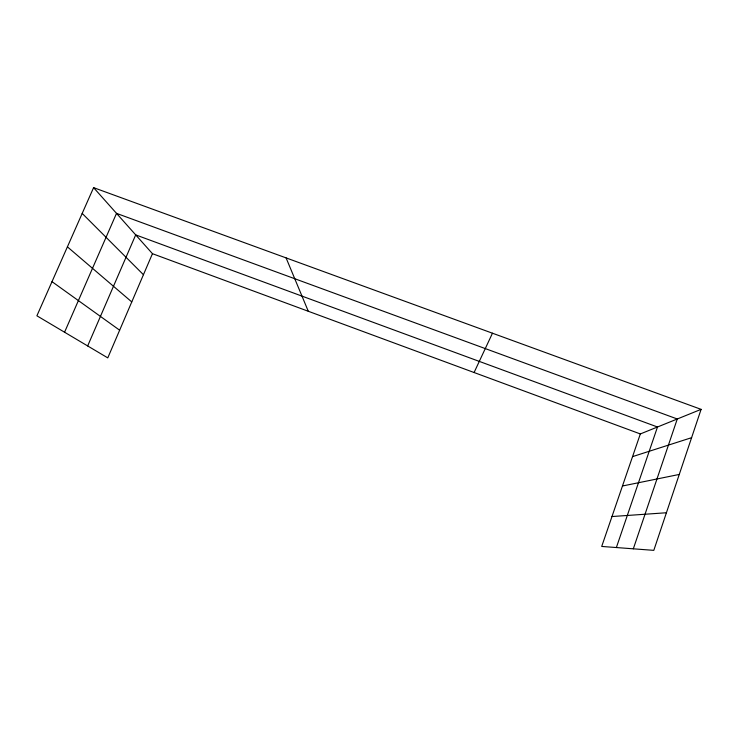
<?xml version="1.0" encoding="UTF-8"?>
<svg xmlns="http://www.w3.org/2000/svg" width="738" height="738" viewBox="0 0 738 738"><rect width="100%" height="100%" fill="white"/><g stroke="black" fill="none" stroke-linecap="round" stroke-linejoin="round"><path stroke-width="1.11" d="M701.1 409.35L653.803 550.354L601.71 546.443L640.335 433.944L701.1 409.35L93.597 187.646L36.9 315.799L107.776 357.884L152.452 253.688L93.597 187.646M633.324 548.814L677.272 418.99L116.521 213.365L64.566 332.22M616.368 547.541L657.484 426.998L135.7 234.887L87.665 345.938M474.091 372.515L492.467 333.207M632.549 456.628L691.598 437.68M622.466 486.001L679.264 474.442M611.977 516.535L666.423 512.753M152.452 253.688L640.335 433.944M52.011 281.658L119.648 330.2M67.407 246.852L131.77 301.925M82.195 213.42L143.44 274.711M286.086 257.894L308.29 311.261"/></g></svg>
